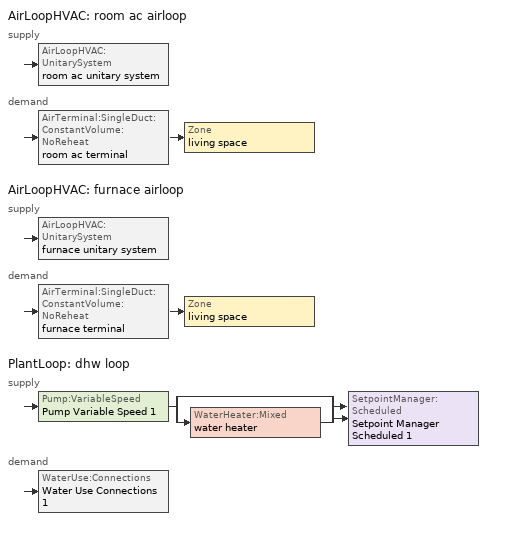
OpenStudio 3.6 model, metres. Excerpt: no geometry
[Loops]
AirLoopHVAC 'room ac airloop'
 supply: AirLoopHVAC:UnitarySystem 'room ac unitary system'
 demand: AirTerminal:SingleDuct:ConstantVolume:NoReheat 'room ac terminal' > Zone 'living space'
AirLoopHVAC 'furnace airloop'
 supply: AirLoopHVAC:UnitarySystem 'furnace unitary system'
 demand: AirTerminal:SingleDuct:ConstantVolume:NoReheat 'furnace terminal' > Zone 'living space'
PlantLoop 'dhw loop'
 supply: Pump:VariableSpeed 'Pump Variable Speed 1' > split
  | bypass
  | WaterHeater:Mixed 'water heater'
  join > SetpointManager:Scheduled 'Setpoint Manager Scheduled 1'
 demand: WaterUse:Connections 'Water Use Connections 1'
[Sizing:Zone]
living space: Zone Cooling Design Supply Air Temperature Input Method=SupplyAirTemperature; Zone Cooling Design Supply Air Temperature {C}=14; Zone Cooling Design Supply Air Temperature Difference {deltaC}=11.11; Zone Heating Design Supply Air Temperature Input Method=SupplyAirTemperature; Zone Heating Design Supply Air Temperature {C}=40; Zone Heating Design Supply Air Temperature Difference {deltaC}=11.11; Zone Cooling Design Supply Air Humidity Ratio {kg-H2O/kg-air}=0.0085; Zone Heating Design Supply Air Humidity Ratio {kg-H2O/kg-air}=0.008; Cooling Design Air Flow Method=DesignDay; Heating Design Air Flow Method=DesignDay; Account for Dedicated Outdoor Air System=No; Dedicated Outdoor Air System Control Strategy=NeutralSupplyAir; Dedicated Outdoor Air Low Setpoint Temperature for Design {C}=autosize; Dedicated Outdoor Air High Setpoint Temperature for Design {C}=autosize; Zone Load Sizing Method=Sensible Load Only No Latent Load; Zone Latent Cooling Design Supply Air Humidity Ratio Input Method=HumidityRatioDifference; Zone Cooling Design Supply Air Humidity Ratio Difference {kgWater/kgDryAir}=0.005; Zone Latent Heating Design Supply Air Humidity Ratio Input Method=HumidityRatioDifference; Zone Humidification Design Supply Air Humidity Ratio Difference {kgWater/kgDryAir}=0.005
[Zone equipment]
living space: ideal air system, room ac terminal, furnace terminal
[EnergyManagementSystem:Sensor]
Name | Output Variable or Output Meter Index Key | Output Variable or Output Meter
room_ac_supply_fan_s | room ac supply fan | Fan Electricity Energy
room_ac_clg_coil_s | room ac clg coil | Cooling Coil Total Cooling Energy
furnace_supply_fan_s | furnace supply fan | Fan Electricity Energy
furnace_htg_coil_s | furnace htg coil | Heating Coil Heating Energy
water_heater_energy | water heater | Water Heater Electricity Rate
water_heater_on_cycle_parasitic | water heater | Water Heater On Cycle Parasitic Electricity Rate
water_heater_off_cycle_parasitic | water heater | Water Heater Off Cycle Parasitic Electricity Rate
airflow_win_s | living space | Zone Air Humidity Ratio
airflow_tin_s | living space | Zone Mean Air Temperature
airflow_tt_s | living space | Zone Outdoor Air Drybulb Temperature
room_ac_airloop_Fan_RTF_s | room ac supply fan | Fan Runtime Fraction
furnace_airloop_Fan_RTF_s | furnace supply fan | Fan Runtime Fraction
zone_htg_unmet_s | living space | Zone Heating Setpoint Not Met Time
zone_clg_unmet_s | living space | Zone Cooling Setpoint Not Met Time
[ZoneHVAC:IdealLoadsAirSystem]
ideal air system: Maximum Heating Supply Air Temperature {C}=50; Minimum Cooling Supply Air Temperature {C}=10; Maximum Heating Supply Air Humidity Ratio {kg-H2O/kg-air}=0.015; Minimum Cooling Supply Air Humidity Ratio {kg-H2O/kg-air}=0.01; Heating Limit=LimitCapacity; Maximum Sensible Heating Capacity {W}=0; Cooling Limit=NoLimit; Dehumidification Control Type=None; Humidification Control Type=None
[Coil:Cooling:DX:SingleSpeed]
room ac clg coil: Availability Schedule=Always On Discrete; Rated Total Cooling Capacity {W}=7708.65; Rated Sensible Heat Ratio=0.65; Rated COP {W/W}=3.48203; Rated Air Flow Rate {m3/s}=0.322754; Rated Evaporator Fan Power Per Volume Flow Rate 2017 {W/(m3/s)}=773.3; Rated Evaporator Fan Power Per Volume Flow Rate 2023 {W/(m3/s)}=934.4; Total Cooling Capacity Function of Temperature Curve=Cool-CAP-fT1; Total Cooling Capacity Function of Flow Fraction Curve=Cool-CAP-fFF1; Energy Input Ratio Function of Temperature Curve=Cool-EIR-fT1; Energy Input Ratio Function of Flow Fraction Curve=Cool-EIR-fFF1; Part Load Fraction Correlation Curve=Cool-PLF-fPLR1; Minimum Outdoor Dry-Bulb Temperature for Compressor Operation {C}=-25; Nominal Time for Condensate Removal to Begin {s}=1000; Ratio of Initial Moisture Evaporation Rate and Steady State Latent Capacity=1.5; Maximum Cycling Rate {cycles/hr}=3; Latent Capacity Time Constant {s}=45; Condenser Type=AirCooled; Evaporative Condenser Effectiveness=0.9; Evaporative Condenser Air Flow Rate {m3/s}=autosize; Evaporative Condenser Pump Rated Power Consumption {W}=autosize; Crankcase Heater Capacity {W}=0; Maximum Outdoor Dry-Bulb Temperature for Crankcase Heater Operation {C}=10; Basin Heater Capacity {W/K}=0; Basin Heater Setpoint Temperature {C}=2
[Fan:SystemModel] Availability Schedule=Always On Discrete; Speed Control Method=Discrete; Electric Power Minimum Flow Rate Fraction=0.2; Motor Efficiency=1; Motor In Air Stream Fraction=1; Design Electric Power Consumption {W}=autosize; Design Power Sizing Method=TotalEfficiencyAndPressure; Electric Power Per Unit Flow Rate {W/(m3/s)}=840; Electric Power Per Unit Flow Rate Per Unit Pressure {W-s/m3-Pa}=1.66667; Motor Loss Radiative Fraction=0; Speed Flow Fraction 1=1; Speed Electric Power Fraction 1=1
Name | Design Maximum Air Flow Rate {m3/s} | Design Pressure Rise {Pa} | Fan Total Efficiency
room ac supply fan | 0.322812 | 1e-06 | 1
furnace supply fan | 0.950974 | 794.58 | 0.75
[AirLoopHVAC:UnitarySystem] Control Type=Load; Controlling Zone or Thermostat Location=living space; Dehumidification Control Type=None; Availability Schedule=Always On Discrete; Fan Placement=BlowThrough; DX Heating Coil Sizing Ratio=1; Use DOAS DX Cooling Coil=No; DOAS DX Cooling Coil Leaving Minimum Air Temperature {C}=2; Latent Load Control=SensibleOnlyLoadControl; Supply Air Flow Rate Method During Cooling Operation=SupplyAirFlowRate; Supply Air Flow Rate Method During Heating Operation=SupplyAirFlowRate; Supply Air Flow Rate When No Cooling or Heating is Required {m3/s}=0; Maximum Supply Air Temperature {C}=48.8889; Maximum Outdoor Dry-Bulb Temperature for Supplemental Heater Operation {C}=21; Maximum Cycling Rate {cycles/hr}=2.5; Heat Pump Time Constant {s}=60; Fraction of On-Cycle Power Use=0.01; Heat Pump Fan Delay Time {s}=60; Ancilliary On-Cycle Electric Power {W}=0; Ancilliary Off-Cycle Electric Power {W}=0
Name | Supply Fan | Supply Air Fan Operating Mode Schedule | Cooling Coil | Supply Air Flow Rate During Cooling Operation {m3/s} | Supply Air Flow Rate During Heating Operation {m3/s} | Heating Coil
room ac unitary system | room ac supply fan | room ac auto fan schedule | room ac clg coil | 0.322812 | 0
furnace unitary system | furnace supply fan | furnace auto fan schedule |  | 0 | 0.950974 | furnace htg coil
[AirLoopHVAC] Availability Schedule=Always On Discrete; Design Return Air Flow Fraction of Supply Air Flow=1
Name | Design Supply Air Flow Rate {m3/s}
room ac airloop | 0.322812
furnace airloop | 0.950974
[Sizing:System] Central Heating Maximum System Air Flow Ratio=0.3; Preheat Design Temperature {C}=7; Preheat Design Humidity Ratio {kg-H2O/kg-Air}=0.008; Precool Design Temperature {C}=12.8; Precool Design Humidity Ratio {kg-H2O/kg-Air}=0.008; Central Cooling Design Supply Air Temperature {C}=12.8; Central Heating Design Supply Air Temperature {C}=16.7; 100% Outdoor Air in Cooling=Yes; 100% Outdoor Air in Heating=Yes; Central Cooling Design Supply Air Humidity Ratio {kg-H2O/kg-Air}=0.0085; Zone Maximum Outdoor Air Fraction=1; Cooling Supply Air Flow Rate Per Floor Area {m3/s-m2}=0.00996765; Cooling Fraction of Autosized Cooling Supply Air Flow Rate=1; Cooling Supply Air Flow Rate Per Unit Cooling Capacity {m3/s-W}=3.94755e-05; Heating Supply Air Flow Rate Per Floor Area {m3/s-m2}=0.00996765; Heating Fraction of Autosized Heating Supply Air Flow Rate=1; Heating Fraction of Autosized Cooling Supply Air Flow Rate=1; Heating Supply Air Flow Rate Per Unit Heating Capacity {m3/s-W}=3.15882e-05; Cooling Design Capacity Method=CoolingDesignCapacity; Cooling Design Capacity {W}=autosize; Cooling Design Capacity Per Floor Area {W/m2}=234.7; Fraction of Autosized Cooling Design Capacity=1; Heating Design Capacity Method=HeatingDesignCapacity; Heating Design Capacity {W}=autosize; Heating Design Capacity Per Floor Area {W/m2}=157; Fraction of Autosized Heating Design Capacity=1; Central Cooling Capacity Control Method=OnOff; Occupant Diversity=autosize
room ac airloop; furnace airloop
[AirTerminal:SingleDuct:ConstantVolume:NoReheat] Availability Schedule=Always On Discrete
Name | Maximum Air Flow Rate {m3/s}
room ac terminal | 0.322812
furnace terminal | 0.950974
[Coil:Heating:Gas]
furnace htg coil: Availability Schedule=Always On Discrete; Gas Burner Efficiency=0.8; Nominal Capacity {W}=31121.5; Parasitic Electric Load {W}=0; Parasitic Gas Load {W}=0; Fuel Type=NaturalGas
[ElectricEquipment:Definition]
clothes washer: Design Level Calculation Method=EquipmentLevel; Design Level {W}=381.032; Fraction Latent=0.03; Fraction Radiant=0.162; Fraction Lost=0.7
[PlantLoop]
dhw loop: Glycol Concentration=0; Maximum Loop Flow Rate {m3/s}=0.01; Plant Loop Volume {m3}=0.003; Load Distribution Scheme=Optimal
[Sizing:Plant]
dhw loop: Loop Type=Heating; Design Loop Exit Temperature {C}=52.6667; Loop Design Temperature Difference {deltaC}=5.55556; Sizing Option=NonCoincident; Zone Timesteps in Averaging Window=1; Coincident Sizing Factor Mode=None
[Pump:VariableSpeed]
Pump Variable Speed 1: Rated Flow Rate {m3/s}=0.01; Rated Pump Head {Pa}=1; Rated Power Consumption {W}=0; Motor Efficiency=1; Fraction of Motor Inefficiencies to Fluid Stream=0; Coefficient 1 of the Part Load Performance Curve=0; Coefficient 2 of the Part Load Performance Curve=1; Coefficient 3 of the Part Load Performance Curve=0; Coefficient 4 of the Part Load Performance Curve=0; Pump Control Type=Intermittent; Skin Loss Radiative Fraction=0.5; Design Power Sizing Method=PowerPerFlowPerPressure; Design Electric Power per Unit Flow Rate {W/(m3/s)}=348701.1; Design Shaft Power per Unit Flow Rate per Unit Head {W-s/m3-Pa}=1.28205; Design Minimum Flow Rate Fraction=0
[SetpointManager:Scheduled]
Setpoint Manager Scheduled 1: Control Variable=Temperature; Schedule=dhw temp
[WaterHeater:Mixed]
water heater: Tank Volume {m3}=0.170344; Setpoint Temperature Schedule=water heater setpoint; Deadband Temperature Difference {deltaC}=2; Maximum Temperature Limit {C}=99; Heater Control Type=Cycle; Heater Maximum Capacity {W}=5500.06; Heater Minimum Capacity {W}=0; Heater Fuel Type=Electricity; Heater Thermal Efficiency=1; Off Cycle Parasitic Fuel Consumption Rate {W}=0; Off Cycle Parasitic Fuel Type=Electricity; Off Cycle Parasitic Heat Fraction to Tank=0; On Cycle Parasitic Fuel Consumption Rate {W}=0; On Cycle Parasitic Fuel Type=Electricity; On Cycle Parasitic Heat Fraction to Tank=0; Ambient Temperature Indicator=ThermalZone; Ambient Temperature Thermal Zone=living space; Off Cycle Loss Coefficient to Ambient Temperature {W/K}=1.16351; Off Cycle Loss Fraction to Thermal Zone=1; On Cycle Loss Coefficient to Ambient Temperature {W/K}=1.16351; On Cycle Loss Fraction to Thermal Zone=1; Use Side Effectiveness=1; Source Side Effectiveness=1; Use Side Design Flow Rate {m3/s}=autosize; Source Side Design Flow Rate {m3/s}=autosize; Indirect Water Heating Recovery Time {hr}=1.5; Source Side Flow Control Mode=IndirectHeatPrimarySetpoint
[WaterHeater:Sizing]
water heater: Design Mode=PeakDraw; Time Storage Can Meet Peak Draw {hr}=0.538503; Time for Tank Recovery {hr}=0; Nominal Tank Volume for Autosizing Plant Connections {m3}=1
[WaterUse:Connections]
Water Use Connections 1: Drain Water Heat Exchanger Type=None; Drain Water Heat Exchanger Destination=Plant; Water Use Equipment Name 1=dhw fixtures; Water Use Equipment Name 2=dhw distribution waste; Water Use Equipment Name 3=clothes washer
[WaterUse:Equipment:Definition]
Name | Peak Flow Rate {m3/s} | Target Temperature Schedule
dhw fixtures | 1.92417e-05 | mixed water temperature schedule
dhw distribution waste | 7.39067e-06 | mixed water temperature schedule
clothes washer | 4.79307e-06
[EnergyManagementSystem:InternalVariable] Internal Data Type=Fan Maximum Mass Flow Rate
Name | Internal Data Index Key
room_ac_airloop_max_sup_fan_mfr | room ac supply fan
furnace_airloop_max_sup_fan_mfr | furnace supply fan
[EnergyManagementSystem:Subroutine]
furnace_airloop_0_duct_subroutine: Set AH_MFR = furnace_airloop_AH_MFR; If AH_MFR>0; Set AH_Tout = furnace_airloop_AH_Tout; Set AH_Wout = furnace_airloop_AH_Wout; Set RA_T = furnace_airloop_RA_T; Set RA_W = furnace_airloop_Ra_W; Set Fan_RTF = furnace_airloop_Fan_RTF; Set DZ_T = furnace_airloop_0_DZ_T; Set DZ_W = furnace_airloop_0_DZ_W; Set AH_VFR = furnace_airloop_AH_VFR; Set h_SA = (@HFnTdbW AH_Tout AH_Wout); Set h_RA = (@HFnTdbW RA_T RA_W); Set h_fg = (@HfgAirFnWTdb AH_Wout AH_Tout); Set h_DZ = (@HFnTdbW DZ_T DZ_W); Set air_cp = 1006.0; Set f_sup = 0.133; Set f_ret = 0.067; Set sup_lk_mfr = f_sup * AH_MFR; Set ret_lk_mfr = f_ret * AH_MFR; Set SupTotLkToLiv = sup_lk_mfr*(h_RA - h_SA); Set SupLatLkToLv = sup_lk_mfr*h_fg*(RA_W-AH_Wout); Set SupSensLkToLv = SupTotLkToLiv-SupLatLkToLv; Set supply_ua = 224.361; Set eTm = 0-((Fan_RTF/(AH_MFR*air_cp))*supply_ua); Set t_sup = DZ_T+((AH_Tout-DZ_T)*(@Exp eTm)); Set SupCondToLv = AH_MFR*air_cp*(t_sup-AH_Tout); Set SupCondToDZ = 0-SupCondToLv; Set return_ua = 41.548; Set eTm = 0-((Fan_RTF/(AH_MFR*air_cp))*return_ua); Set t_ret = DZ_T+((RA_T-DZ_T)*(@Exp eTm)); Set RetCondToRP = AH_MFR*air_cp*(t_ret-RA_T); Set RetCondToDZ = 0-RetCondToRP; Set RetLatLkToRP = 0; Set RetSensLkToRP = ret_lk_mfr*air_cp*(DZ_T-RA_T); Set SupTotLkToDZ = sup_lk_mfr*(h_SA-h_DZ); Set SupLatLkToDZ = sup_lk_mfr*h_fg*(AH_Wout-DZ_W); Set SupSensLkToDZ = SupTotLkToDZ-SupLatLkToDZ; Set f_imbalance = f_sup-f_ret; Set oa_vfr = 1.0 * f_imbalance * AH_VFR; Set sup_lk_vfr = f_sup * AH_VFR; Set ret_lk_vfr = f_ret * AH_VFR; If f_sup > f_ret; Set ZoneMixLvToDZ = 0; Set ZoneMixDZToLv = (sup_lk_vfr-ret_lk_vfr)-oa_vfr; Else; Set ZoneMixLvToDZ = (ret_lk_vfr-sup_lk_vfr)+oa_vfr; Set ZoneMixDZToLv = 0; EndIf; Else; Set SupLatLkToLv = 0; Set SupSensLkToLv = 0; Set SupCondToLv = 0; Set RetCondToRP = 0; Set RetLatLkToRP = 0; Set RetSensLkToRP = 0; Set RetCondToDZ = 0; Set SupCondToDZ = 0; Set SupLatLkToDZ = 0; Set SupSensLkToDZ = 0; Set ZoneMixLvToDZ = 0; Set ZoneMixDZToLv = 0; EndIf; Set furnace_airloop_0_SupLatLkToLv = SupLatLkToLv; Set furnace_airloop_0_SupSensLkToLv = SupSensLkToLv; Set furnace_airloop_0_SupCondToLv = SupCondToLv; Set furnace_airloop_0_RetCondToRP = RetCondToRP; Set furnace_airloop_0_RetLatLkToRP = RetLatLkToRP; Set furnace_airloop_0_RetSensLkToRP = RetSensLkToRP; Set furnace_airloop_0_RetCondToDZ = RetCondToDZ; Set furnace_airloop_0_SupCondToDZ = SupCondToDZ; Set furnace_airloop_0_SupLatLkToDZ = SupLatLkToDZ; Set furnace_airloop_0_SupSensLkToDZ = SupSensLkToDZ; Set furnace_airloop_0_ZoneMixLvToDZ = ZoneMixLvToDZ; Set furnace_airloop_0_ZoneMixDZToLv = ZoneMixDZToLv
[Schedule:Constant]
Name | Value
Always On Discrete | 1
room ac auto fan schedule; furnace auto fan schedule | 0
dhw temp; water heater setpoint | 52.6667
mixed water temperature schedule | 40.5556
[Curve:Biquadratic] Minimum Value of x=-100; Maximum Value of x=100; Minimum Value of y=-100; Maximum Value of y=100
Name | Coefficient1 Constant | Coefficient2 x | Coefficient3 x**2 | Coefficient4 y | Coefficient5 y**2 | Coefficient6 x*y
Cool-CAP-fT1 | 1.55736 | -0.0744482 | 0.0030986 | 0.00145958 | -4.1148e-05 | -0.000426714
Cool-EIR-fT1 | -0.350448 | 0.11681 | -0.00339951 | -0.00122609 | 0.000600809 | -0.000466884
[Curve:Quadratic] Coefficient3 x**2=0; Minimum Value of x=0
Name | Coefficient1 Constant | Coefficient2 x | Maximum Value of x | Minimum Curve Output | Maximum Curve Output
Cool-PLF-fPLR1 | 0.78 | 0.22 | 1 | 0.7 | 1
Cool-CAP-fFF1; Cool-EIR-fFF1 | 1 | 0 | 2 | 0 | 2
